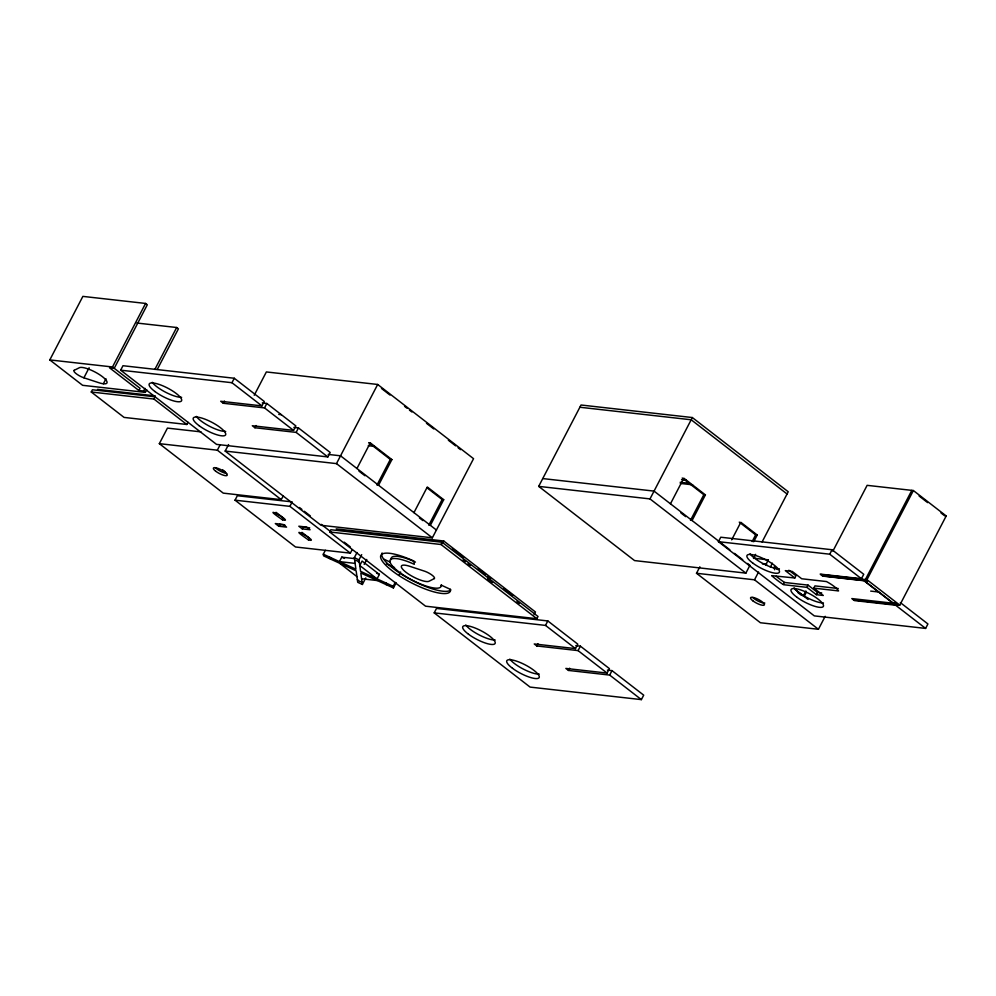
<?xml version="1.0" encoding="UTF-8"?>
<svg xmlns="http://www.w3.org/2000/svg" width="996" height="996" viewBox="0 0 996 996"><rect width="100%" height="100%" fill="white"/><g stroke="black" fill="none" stroke-linecap="round" stroke-linejoin="round"><path stroke-width="1.49" d="M145.329 392.374L82.618 385.315L49.8 359.917L82.867 296.385L145.578 303.444L147.296 304.776L114.229 368.308L109.523 367.785L138.892 390.507L143.598 391.042L145.329 392.374L146.736 389.673M83.901 377.808L89.117 367.773M91.258 392.001L92.416 389.772L155.127 396.831L153.969 399.06L91.258 392.001L124.077 417.411L186.787 424.47L187.945 422.242M103.372 383.759L105.987 378.741M49.8 359.917L112.498 366.976L145.578 303.444M293.87 427.409L298.451 427.931L330.162 452.458L327.833 456.927L216.543 444.39L120.665 370.176L122.981 365.719L234.284 378.256L264.251 401.45L261.936 405.907L220.701 401.264L223.291 403.268L264.525 407.912L293.546 430.384L295.862 425.915L266.841 403.455L262.259 402.944M138.892 390.507L140.05 388.278L112.498 366.976M143.598 391.042L145.005 388.34M154.853 369.416L176.666 327.51L178.396 328.854L157.293 369.404M283.275 495.784L281.258 499.668L223.253 493.132L159.335 443.656L167.44 428.106L201.018 431.878M120.665 370.176L231.956 382.713L234.284 378.256M223.291 403.268L224.461 401.039M159.335 443.656L217.34 450.192L220.041 445M254.229 395.263L266.368 371.944L377.671 384.468L473.548 458.683L432.351 537.815L321.048 525.29L225.171 451.076L228.557 444.577M264.525 407.912L266.841 403.455M293.546 430.384L252.312 425.74L254.914 427.745L256.072 425.516M235.031 500.179L237.347 495.722L292.214 501.897L289.886 506.354L235.031 500.179L295.488 546.978L350.355 553.154L352.098 549.817M254.914 427.745L296.136 432.389L298.451 427.931M278.768 526.237L286.562 527.121L283.101 524.444L275.307 523.56L278.768 526.237L279.689 524.456L284.893 525.041M282.466 519.788C255.374 501.262 296.298 523.734 282.466 519.788L283.387 517.995L276.029 512.305M302.274 528.888L310.067 529.76L306.619 527.096L298.825 526.212L302.274 528.888L303.207 527.108L309.706 527.83M225.171 451.076L336.474 463.613L377.671 384.468M308.374 539.844C281.283 521.331 322.206 543.791 308.374 539.844L309.295 538.052L301.937 532.362M356.942 468.506L370.288 442.871L391.889 459.592L378.542 485.226L376.974 485.052L390.32 459.417L391.889 459.592M329.688 531.976L330.846 529.748L442.149 542.272L538.027 616.487L536.869 618.715L425.566 606.191L329.688 531.976L440.991 544.501L536.869 618.715M365.769 577.954L362.382 584.465L357.726 582.324L356.145 570.833L323.526 555.843L323.302 554.199L325.331 550.302M354.588 558.607L341.765 557.162L339.437 561.62L355.111 563.387M323.302 554.199L355.921 569.189L354.327 557.698L357.041 552.494M362.382 584.465L360.801 572.974L393.42 587.951L393.196 586.32L360.577 571.331L358.996 559.839L361.697 554.635M364.187 564.396L366.765 559.441M379.376 574.443L377.048 578.9L359.78 565.529L362.096 561.072L379.376 574.443L376.625 573.173M413.95 512.641L427.296 486.994L443.706 499.706L430.359 525.34L428.803 525.166L442.137 499.531L443.706 499.706M393.196 586.32L395.225 582.411M399.284 574.617L400.641 572.015M393.42 587.951L396.134 582.76M440.991 544.501L442.149 542.272M442.336 543.667L443.73 540.99L535.462 611.992L534.068 614.669M607.423 670.109L611.992 670.619L643.702 695.158L641.374 699.615L530.084 687.091L434.206 612.876L436.522 608.419L547.825 620.944L577.792 644.151L575.476 648.608L534.242 643.964L536.832 645.968L578.066 650.612L607.087 673.072L609.403 668.615L580.382 646.155L575.8 645.632M747.51 563.45L749.926 565.317L745.867 573.123L634.564 560.586L538.687 486.372L581.042 405.011L692.345 417.548L788.222 491.763L762.065 541.998M434.206 612.876L545.497 625.401L547.825 620.944M536.832 645.968L538.002 643.74M538.687 486.372L649.99 498.909L692.345 417.548M578.066 650.612L580.382 646.155M607.087 673.072L565.853 668.428L568.455 670.433L569.612 668.204M670.457 503.814L683.804 478.18L705.405 494.888L692.058 520.522M568.455 670.433L609.677 675.076L611.992 670.619M690.489 520.348L703.836 494.713L705.405 494.888M825.174 616.312L818.426 629.285L760.421 622.749L696.503 573.273L699.877 566.799M900.347 602.617L927.923 623.957L925.608 628.414L814.305 615.889L718.427 541.675L720.755 537.218L832.046 549.742L863.744 574.281L861.428 578.738L820.194 574.094L822.796 576.111L864.018 580.743L893.038 603.215M731.687 539.844L740.812 522.302L757.221 535.001L753.711 541.749M752.142 541.575L755.653 534.827L757.221 535.001M753.499 558.457L755.64 554.349M696.503 573.273L754.507 579.809L758.554 572.028M765.687 564.969L768.402 559.764M770.344 567.11L772.386 563.201M788.844 570.235L795.966 575.75L794.808 577.979L771.688 575.638A45.592 12.027 27.5 0 0 783.018 584.403L784.636 582.473L808.055 585.113L817.567 592.471L821.7 592.931M783.479 584.702L806.897 587.341L808.055 585.113M803.199 596.181L805.901 590.977M804.108 596.517L806.138 592.62M718.427 541.675L829.73 554.199L832.046 549.742M832.855 551.186L867.13 485.338L913.382 490.542L946.2 515.953L899.786 605.12L853.535 599.903M806.897 587.341L816.396 594.699L823.294 595.471L813.794 588.126L814.952 585.885L838.271 588.512M816.396 594.699L817.567 592.471M911.813 490.368L865.4 579.535L867.466 581.141L864.329 580.78L893.014 602.978L896.139 603.339L898.218 604.933M820.716 574.505L866.956 579.709L913.382 490.542M136.938 323.04L176.666 327.51M579.884 407.24L691.187 419.777L787.064 493.991M97.533 389.361L155.264 395.86M278.743 414.398L281.358 414.685M370.288 442.871L368.719 442.697L390.32 459.417M681.55 479.599L686.157 480.109M368.271 445.685L374.446 446.382M680.156 482.276L689.369 483.309M680.318 483.434L692.606 484.815M946.2 515.953L944.631 515.779L940.983 512.952M328.17 454.413L340.532 455.807L436.41 530.021M542.758 478.578L654.048 491.103L729.819 549.755M767.617 559.764L756.213 558.482L753.773 557.362M762.438 563.91L766.721 564.383M822.447 575.837L867.118 580.867M336.2 528.888L443.73 540.99M870.691 591.101L878.534 591.985M813.794 588.126L838.57 590.914A17.256 4.557 27.5 0 0 826.468 581.552L801.705 578.763L792.206 571.405L785.309 570.633L794.808 577.979M896.487 603.601L851.817 598.571L854.406 600.576L895.628 605.219L925.608 628.414M330.921 557.71L328.705 557.461L331.145 559.354M354.7 560.387L356.917 560.636L359.357 562.528M361.598 578.776L377.272 580.544M362.009 581.776L359.793 581.527L357.352 579.635M385.801 584.453L388.017 584.702L385.577 582.809M282.59 517.746L283.387 517.995M308.499 537.803L309.295 538.052M383.572 559.042L390.37 562.167M386.361 563.848L394.516 567.596M354.327 557.698L358.996 559.839M341.765 557.162L344.504 558.42M279.689 524.456L280.523 524.954M784.636 582.473L784.176 582.174A45.592 12.027 27.5 0 1 776.183 576.273M919.109 496.008L927.612 502.607M866.956 579.709L899.786 605.12M829.73 554.199L861.428 578.738M682.235 478.005L703.836 494.713M739.244 522.128L755.653 534.827M777.677 569.525L774.228 566.849L774.627 569.749M794.559 588.985L808.08 599.455M797.871 592.558L801.519 595.396M734.5 553.378L742.705 559.727M680.89 512.915L685.684 516.638M649.99 498.909L745.867 573.123M754.507 579.809L818.426 629.285M381.48 388.452L389.984 395.051M404.575 406.343L407.015 408.223M409.443 410.103L411.871 411.995M426.475 423.288L433.77 428.94M448.362 440.232L455.658 445.872M458.085 447.764L460.526 449.644M426.898 487.729L442.137 499.531M358.971 471.12L364.972 475.764M419.416 517.908L422.939 520.622M452.47 548.796L463.514 557.337M478.217 568.728L485.575 574.418M488.028 576.323L490.48 578.215M503.964 588.661L512.554 595.297M463.128 559.764L465.58 561.657M468.02 563.549L470.473 565.442M487.592 578.701L492.485 582.486M516.949 601.422L519.389 603.315M231.956 382.713L261.936 405.907M296.136 432.389L327.833 456.927M336.474 463.613L432.351 537.815M545.497 625.401L575.476 648.608M609.677 675.076L641.374 699.615M299.472 507.512L301.888 509.379M304.303 511.259L310.354 515.94M321.235 524.357L330.909 531.852M344.205 542.148L350.256 546.829M153.969 399.06L186.787 424.47M217.34 450.192L281.258 499.668M289.886 506.354L350.355 553.154M222.718 469.875L225.146 471.755M339.661 563.263L356.942 576.634M495.186 640.017A18.239 4.818 27.5 0 1 479.474 635.087A18.239 4.818 27.5 0 1 465.804 625.002M539.234 674.118A18.239 4.818 27.5 0 1 523.523 669.188A18.239 4.818 27.5 0 1 509.852 659.091M823.455 602.916A18.239 4.818 27.5 0 1 807.756 597.986A18.239 4.818 27.5 0 1 794.086 587.901M779.407 568.816A18.239 4.818 27.5 0 1 763.708 563.898A18.239 4.818 27.5 0 1 750.038 553.801M181.646 397.317A18.239 4.818 27.5 0 1 165.934 392.399A18.239 4.818 27.5 0 1 152.264 382.302M225.694 431.417A18.239 4.818 27.5 0 1 209.982 426.5A18.239 4.818 27.5 0 1 196.312 416.403M764.841 603.066A7.819 2.067 27.5 0 1 752.739 597.5M226.64 473.449A7.819 2.067 27.5 0 1 215.572 467.883M450.565 590.142A39.081 10.309 27.5 0 1 409.667 579.05A39.081 10.309 27.5 0 1 382.115 552.967M441.539 585.063A28.66 7.557 27.5 0 1 440.755 585.511M391.142 559.615A28.66 7.557 27.5 0 1 415.481 562.093M74.214 370.313L74.028 370.437A8.08 2.129 27.5 0 0 83.303 377.609L98.318 382.539A15.899 4.196 27.5 0 0 102.775 383.684L103.982 383.821A15.899 4.196 27.5 0 0 102.426 376.687A15.899 4.196 27.5 0 0 82.942 367.549L81.747 367.412A15.899 4.196 27.5 0 0 79.257 367.773L74.214 370.313M434.393 578.539L429.164 581.191A15.899 4.196 27.5 0 1 405.995 572.277A15.899 4.196 27.5 0 1 410.103 566.425L425.13 571.368A8.08 2.129 27.5 0 1 434.393 578.539M450.516 589.408L441.191 585.125A28.66 7.557 27.5 0 1 416.801 582.374A28.66 7.557 27.5 0 1 389.934 561.582A28.66 7.557 27.5 0 1 414.324 564.321L413.863 561.047A39.081 10.309 27.5 0 0 380.609 557.299A39.081 10.309 27.5 0 0 417.262 585.66A39.081 10.309 27.5 0 0 450.516 589.408M468.469 634.203A18.239 4.818 27.5 0 0 495.012 643.615A18.239 4.818 27.5 0 0 473.299 627.331A18.239 4.818 27.5 0 0 468.469 634.203M512.517 668.304A18.239 4.818 27.5 0 0 539.073 677.716A18.239 4.818 27.5 0 0 517.347 661.419A18.239 4.818 27.5 0 0 512.517 668.304M796.75 597.102A18.239 4.818 27.5 0 0 823.294 606.514A18.239 4.818 27.5 0 0 801.568 590.23A18.239 4.818 27.5 0 0 796.75 597.102M752.69 563.001A18.239 4.818 27.5 0 0 779.245 572.414A18.239 4.818 27.5 0 0 757.52 556.129A18.239 4.818 27.5 0 0 752.69 563.001M154.928 391.515A18.239 4.818 27.5 0 0 181.471 400.915A18.239 4.818 27.5 0 0 159.746 384.63A18.239 4.818 27.5 0 0 154.928 391.515M198.976 425.603A18.239 4.818 27.5 0 0 225.519 435.015A18.239 4.818 27.5 0 0 203.806 418.731A18.239 4.818 27.5 0 0 198.976 425.603M752.764 600.75A7.819 2.067 27.5 0 0 764.306 605.02A7.819 2.067 27.5 0 0 755.329 598.073A7.819 2.067 27.5 0 0 752.764 600.75M215.597 471.133A7.819 2.067 27.5 0 0 227.138 475.403A7.819 2.067 27.5 0 0 218.161 468.456A7.819 2.067 27.5 0 0 215.597 471.133"/></g></svg>
